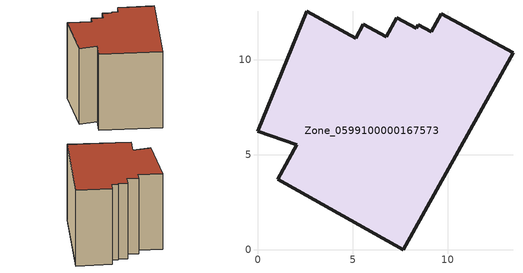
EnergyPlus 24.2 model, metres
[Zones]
Zone_0599100000167573
 floor ground (C_G): 2.05,5.5 0,6.23 2.56,12.54 5.15,11.13 5.55,11.86 6.75,11.2 7.3,12.21 8.33,11.66 8.43,11.84 9.12,11.46 9.64,12.43 13.43,10.35 7.64,0 1.05,3.69 z0
 wall outside (C_F): 9.64,12.43 9.12,11.46 8.43,11.84 8.33,11.66 7.3,12.21 6.75,11.2 5.55,11.86 5.15,11.13 2.56,12.54 0,6.23 2.05,5.5 1.05,3.69 7.64,0 13.43,10.35 9.64,12.43 z0:9.95
 roof outside (C_R): 2.05,5.5 1.05,3.69 7.64,0 13.43,10.35 9.64,12.43 9.12,11.46 8.43,11.84 8.33,11.66 7.3,12.21 6.75,11.2 5.55,11.86 5.15,11.13 2.56,12.54 0,6.23 z9.95
[BUILDING]
Pand.0599100000167573: North Axis=0; Terrain=City; Loads Convergence Tolerance Value=0.04; Temperature Convergence Tolerance Value=0.4; Solar Distribution=FullExterior; Maximum Number of Warmup Days=25; Minimum Number of Warmup Days=1
[Site:Location]
Rotterdam.The.Hague.AP_ZH_NLD Design_Conditions: Latitude=51.96; Longitude=4.45; Time Zone=1; Elevation=-4.5
[SITE:GROUNDTEMPERATURE:BUILDINGSURFACE]
18, 18, 18, 18, 18, 18, 18, 18, 18, 18, 18, 18
[MATERIAL] Thermal Absorptance=0.9; Solar Absorptance=0.7; Visible Absorptance=0.7
Name | Roughness | Thickness | Conductivity | Density | Specific Heat
G.TC.1946 | MediumSmooth | 0.15 | 1 | 540 | 1210
F.TC.1946 | Rough | 0.3 | 0.857143 | 1920 | 840
R.TC.1946 | MediumRough | 0.2 | 0.909091 | 1500 | 1000
[CONSTRUCTION]
C_G: G.TC.1946
C_F: F.TC.1946
C_R: R.TC.1946
[ZONE]
Zone_0599100000167573: Type=1; Multiplier=1; Ceiling Height=Autocalculate; Volume=Autocalculate; Floor Area=autocalculate; Part of Total Floor Area=Yes
[ZONEINFILTRATION:DESIGNFLOWRATE]
Infil_Zone_0599100000167573: Zone or ZoneList or Space or SpaceList=Zone_0599100000167573; Schedule=AlwaysOn; Design Flow Rate Calculation Method=Flow/Area; Flow Rate per Floor Area=0.003; Constant Term Coefficient=1; Temperature Term Coefficient=0; Velocity Term Coefficient=0; Velocity Squared Term Coefficient=0
[HVACTEMPLATE:ZONE:IDEALLOADSAIRSYSTEM]
Zone_0599100000167573: Maximum Heating Supply Air Temperature=50; Minimum Cooling Supply Air Temperature=13; Maximum Heating Supply Air Humidity Ratio=0.0156; Minimum Cooling Supply Air Humidity Ratio=0.0077; Heating Limit=NoLimit; Cooling Limit=NoLimit; Dehumidification Control Type=ConstantSensibleHeatRatio; Cooling Sensible Heat Ratio=0.7; Dehumidification Setpoint=60; Humidification Control Type=None; Humidification Setpoint=30; Outdoor Air Method=None; Outdoor Air Flow Rate per Person=0.00944; Outdoor Air Flow Rate per Zone Floor Area=0; Outdoor Air Flow Rate per Zone=0; Demand Controlled Ventilation Type=None; Outdoor Air Economizer Type=NoEconomizer; Heat Recovery Type=None; Sensible Heat Recovery Effectiveness=0.7; Latent Heat Recovery Effectiveness=0.65
[ZONECONTROL:THERMOSTAT]
ThermostatControl_Zone_0599100000167573: Zone or ZoneList=Zone_0599100000167573; Control Type Schedule=DualSetpointControlType; Control 1=Thermostat_Zone_0599100000167573; Temperature Difference Between Cutout And Setpoint=0
[THERMOSTATSETPOINT:DUALSETPOINT]
Thermostat_Zone_0599100000167573: Heating Setpoint Temperature Schedule=HeatingSetpoint_Zone_0599100000167573; Cooling Setpoint Temperature Schedule=CoolingSetpoint_Zone_0599100000167573
[SCHEDULE:COMPACT]
HeatingSetpoint_Zone_0599100000167573: Through: 12/31, For: AllDays, Until: 24:00, 21
CoolingSetpoint_Zone_0599100000167573: Through: 12/31, For: AllDays, Until: 24:00, 24
DualSetpointControlType: Through: 12/31, For: AllDays, Until: 24:00, 4
AlwaysOn: Through: 12/31, For: AllDays, Until: 24:00, 1
